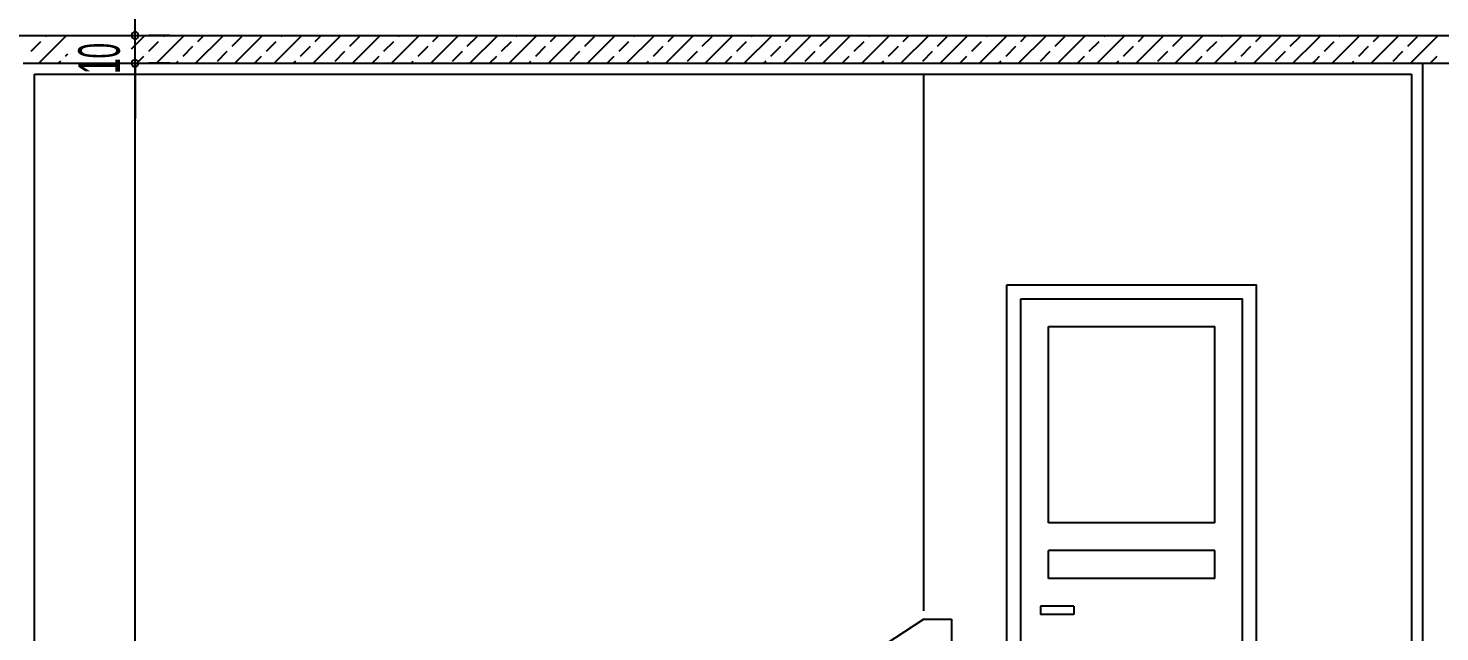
# Model space of a CAD drawing. Extents: x 3907.4 to 3911.57, y -3054.42 to -3053.7.
# Drawn here: x 3909.52 to 3909.6219, y -3053.8436 to -3053.8001 of the extents above; entities that cross this region are included whole.
import ezdxf

# ---------------------------------------------------------------- set-up
doc = ezdxf.new("R2010")
doc.units = 0
doc.header["$LTSCALE"] = 2
doc.header["$MEASUREMENT"] = 0
doc.layers.get('0').update_dxf_attribs({"linetype": 'CONTINUOUS'})
for name, color, linetype in [('BLK-DOG', 2, 'CONTINUOUS'), ('DOĞRAMA', 2, 'CONTINUOUS'), ('DUVAR', 7, 'CONTINUOUS'), ('OLÇÜ', 6, 'CONTINUOUS'), ('SıVA', 6, 'CONTINUOUS'), ('TARAMA', 9, 'CONTINUOUS')]:
    doc.layers.add(name, color=color, linetype=linetype)
doc.styles.add('ÖLÇÜ', font='stylu.ttf', dxfattribs={"width": 0.5})

msp = doc.modelspace()

# ---------------------------------------------------------------- linework, layer by layer
at = {"color": 0, "linetype": 'ByBlock'}
for centre, start, end in [((3909.52769, -3053.80061), 90, 270), ((3909.52769, -3053.80061), 270, 90), ((3909.52769, -3053.80261), 90, 270), ((3909.52769, -3053.80261), 90, 270), ((3909.52769, -3053.80261), 270, 90), ((3909.52769, -3053.80261), 270, 90)]:
    msp.add_arc(centre, 0.00025, start, end, dxfattribs=at)
at = {"layer": 'BLK-DOG'}
for p, q in [((3909.58462, -3053.84273), (3909.53961, -3053.87201)), ((3909.58462, -3053.84273), (3909.58662, -3053.84273)), ((3909.58662, -3053.84273), (3909.58662, -3053.85981))]:
    msp.add_line(p, q, dxfattribs=at)
at = {"layer": 'DOĞRAMA'}
for p, q in [((3909.59062, -3053.85981), (3909.59062, -3053.81861)), ((3909.59062, -3053.81861), (3909.60862, -3053.81861)), ((3909.60862, -3053.85981), (3909.60862, -3053.81861)), ((3909.59162, -3053.85981), (3909.59162, -3053.81961)), ((3909.59162, -3053.81961), (3909.60762, -3053.81961)), ((3909.60762, -3053.85981), (3909.60762, -3053.81961))]:
    msp.add_line(p, q, dxfattribs=at)
at = {"layer": 'DOĞRAMA', "color": 6}
for p, q in [((3909.59362, -3053.82161), (3909.60562, -3053.82161)), ((3909.59362, -3053.83578), (3909.59362, -3053.82161)), ((3909.60562, -3053.83578), (3909.60562, -3053.82161)), ((3909.60562, -3053.83578), (3909.59362, -3053.83578)), ((3909.59362, -3053.83978), (3909.59362, -3053.83778)), ((3909.60562, -3053.83778), (3909.59362, -3053.83778)), ((3909.60562, -3053.83978), (3909.60562, -3053.83778)), ((3909.60562, -3053.83978), (3909.59362, -3053.83978)), ((3909.59304, -3053.84178), (3909.59304, -3053.84238)), ((3909.59544, -3053.84178), (3909.59304, -3053.84178)), ((3909.59544, -3053.84238), (3909.59304, -3053.84238)), ((3909.59544, -3053.84178), (3909.59544, -3053.84238))]:
    msp.add_line(p, q, dxfattribs=at)
at = {"layer": 'DUVAR', "color": 4}
for p, q in [((3909.49862, -3053.80061), (3909.72662, -3053.80061)), ((3909.51962, -3053.80261), (3909.70562, -3053.80261))]:
    msp.add_line(p, q, dxfattribs=at)
at = {"layer": 'DUVAR'}
for p, q in [((3909.62062, -3053.80261), (3909.62062, -3053.86061)), ((3909.58462, -3053.84213), (3909.58462, -3053.80341))]:
    msp.add_line(p, q, dxfattribs=at)
at = {"layer": 'OLÇÜ', "color": 6}
for p, q in [((3909.52769, -3053.80061), (3909.52769, -3053.79661)), ((3909.52769, -3053.80261), (3909.52769, -3053.80061)), ((3909.53019, -3053.80061), (3909.52869, -3053.80061)), ((3909.52769, -3053.89061), (3909.52769, -3053.80261)), ((3909.52769, -3053.80261), (3909.52769, -3053.80661)), ((3909.53019, -3053.80261), (3909.52869, -3053.80261)), ((3909.53019, -3053.80261), (3909.52869, -3053.80261))]:
    msp.add_line(p, q, dxfattribs=at)
at = {"layer": 'SıVA'}
for p, q in [((3909.52042, -3053.80341), (3909.61982, -3053.80341)), ((3909.52042, -3053.81341), (3909.52042, -3053.80341)), ((3909.52042, -3053.80341), (3909.58782, -3053.80341)), ((3909.61982, -3053.80341), (3909.61982, -3053.85981)), ((3909.52042, -3053.85981), (3909.52042, -3053.81341))]:
    msp.add_line(p, q, dxfattribs=at)
at = {"layer": 'TARAMA'}
for p, q in [((3909.52075, -3053.80261), (3909.52275, -3053.80061)), ((3909.52126, -3053.80069), (3909.52133, -3053.80061)), ((3909.52744, -3053.80158), (3909.5284, -3053.80061)), ((3909.52923, -3053.80261), (3909.53123, -3053.80061)), ((3909.52974, -3053.80069), (3909.52982, -3053.80061)), ((3909.53206, -3053.80261), (3909.53406, -3053.80061)), ((3909.53222, -3053.80104), (3909.53265, -3053.80061)), ((3909.53469, -3053.80139), (3909.5354, -3053.80069)), ((3909.53489, -3053.80261), (3909.53689, -3053.80061)), ((3909.53772, -3053.80261), (3909.53972, -3053.80061)), ((3909.53823, -3053.80069), (3909.5383, -3053.80061)), ((3909.54055, -3053.80261), (3909.54255, -3053.80061)), ((3909.5407, -3053.80104), (3909.54113, -3053.80061)), ((3909.54318, -3053.80139), (3909.54389, -3053.80069)), ((3909.54338, -3053.80261), (3909.54538, -3053.80061)), ((3909.5462, -3053.80261), (3909.5482, -3053.80061)), ((3909.54671, -3053.80069), (3909.54679, -3053.80061)), ((3909.54903, -3053.80261), (3909.55103, -3053.80061)), ((3909.54919, -3053.80104), (3909.54962, -3053.80061)), ((3909.55166, -3053.80139), (3909.55237, -3053.80069)), ((3909.55186, -3053.80261), (3909.55386, -3053.80061)), ((3909.55469, -3053.80261), (3909.55669, -3053.80061)), ((3909.5552, -3053.80069), (3909.55527, -3053.80061)), ((3909.55752, -3053.80261), (3909.55952, -3053.80061)), ((3909.55767, -3053.80104), (3909.5581, -3053.80061)), ((3909.56015, -3053.80139), (3909.56086, -3053.80069)), ((3909.56035, -3053.80261), (3909.56235, -3053.80061)), ((3909.56317, -3053.80261), (3909.56517, -3053.80061)), ((3909.56368, -3053.80069), (3909.56376, -3053.80061)), ((3909.566, -3053.80261), (3909.568, -3053.80061)), ((3909.56616, -3053.80104), (3909.56659, -3053.80061)), ((3909.56863, -3053.80139), (3909.56934, -3053.80069)), ((3909.56883, -3053.80261), (3909.57083, -3053.80061)), ((3909.57166, -3053.80261), (3909.57366, -3053.80061)), ((3909.57217, -3053.80069), (3909.57225, -3053.80061)), ((3909.57449, -3053.80261), (3909.57649, -3053.80061)), ((3909.57464, -3053.80104), (3909.57507, -3053.80061)), ((3909.57712, -3053.80139), (3909.57783, -3053.80069)), ((3909.57732, -3053.80261), (3909.57932, -3053.80061)), ((3909.58015, -3053.80261), (3909.58215, -3053.80061)), ((3909.58066, -3053.80069), (3909.58073, -3053.80061)), ((3909.58297, -3053.80261), (3909.58497, -3053.80061)), ((3909.58313, -3053.80104), (3909.58356, -3053.80061)), ((3909.5856, -3053.80139), (3909.58631, -3053.80069)), ((3909.5858, -3053.80261), (3909.5878, -3053.80061)), ((3909.58863, -3053.80261), (3909.59063, -3053.80061)), ((3909.58914, -3053.80069), (3909.58922, -3053.80061)), ((3909.59146, -3053.80261), (3909.59346, -3053.80061)), ((3909.59162, -3053.80104), (3909.59204, -3053.80061)), ((3909.59409, -3053.80139), (3909.5948, -3053.80069)), ((3909.59429, -3053.80261), (3909.59629, -3053.80061)), ((3909.59712, -3053.80261), (3909.59912, -3053.80061)), ((3909.59763, -3053.80069), (3909.5977, -3053.80061)), ((3909.59994, -3053.80261), (3909.60194, -3053.80061)), ((3909.6001, -3053.80104), (3909.60053, -3053.80061)), ((3909.60258, -3053.80139), (3909.60328, -3053.80069)), ((3909.60277, -3053.80261), (3909.60477, -3053.80061)), ((3909.6056, -3053.80261), (3909.6076, -3053.80061)), ((3909.60611, -3053.80069), (3909.60619, -3053.80061)), ((3909.60843, -3053.80261), (3909.61043, -3053.80061)), ((3909.60859, -3053.80104), (3909.60902, -3053.80061)), ((3909.61106, -3053.80139), (3909.61177, -3053.80069)), ((3909.6129, -3053.80096), (3909.61326, -3053.80061)), ((3909.61409, -3053.80261), (3909.61609, -3053.80061)), ((3909.6146, -3053.80069), (3909.61467, -3053.80061)), ((3909.61691, -3053.80261), (3909.61891, -3053.80061)), ((3909.61707, -3053.80104), (3909.6175, -3053.80061)), ((3909.61955, -3053.80139), (3909.62025, -3053.80069)), ((3909.61974, -3053.80261), (3909.62174, -3053.80061)), ((3909.5202, -3053.80175), (3909.5209, -3053.80104)), ((3909.52868, -3053.80175), (3909.52939, -3053.80104)), ((3909.53116, -3053.8021), (3909.53186, -3053.80139)), ((3909.53363, -3053.80245), (3909.53434, -3053.80175)), ((3909.53717, -3053.80175), (3909.53788, -3053.80104)), ((3909.53964, -3053.8021), (3909.54035, -3053.80139)), ((3909.54212, -3053.80245), (3909.54282, -3053.80175)), ((3909.54565, -3053.80175), (3909.54636, -3053.80104)), ((3909.54813, -3053.8021), (3909.54884, -3053.80139)), ((3909.5506, -3053.80245), (3909.55131, -3053.80175)), ((3909.55414, -3053.80175), (3909.55485, -3053.80104)), ((3909.55661, -3053.8021), (3909.55732, -3053.80139)), ((3909.55909, -3053.80245), (3909.5598, -3053.80175)), ((3909.56262, -3053.80175), (3909.56333, -3053.80104)), ((3909.5651, -3053.8021), (3909.56581, -3053.80139)), ((3909.56757, -3053.80245), (3909.56828, -3053.80175)), ((3909.57111, -3053.80175), (3909.57182, -3053.80104)), ((3909.57358, -3053.8021), (3909.57429, -3053.80139)), ((3909.57606, -3053.80245), (3909.57677, -3053.80175)), ((3909.57959, -3053.80175), (3909.5803, -3053.80104)), ((3909.58207, -3053.8021), (3909.58278, -3053.80139)), ((3909.58454, -3053.80245), (3909.58525, -3053.80175)), ((3909.58808, -3053.80175), (3909.58879, -3053.80104)), ((3909.59055, -3053.8021), (3909.59126, -3053.80139)), ((3909.59303, -3053.80245), (3909.59374, -3053.80175)), ((3909.59656, -3053.80175), (3909.59727, -3053.80104)), ((3909.59904, -3053.8021), (3909.59975, -3053.80139)), ((3909.60151, -3053.80245), (3909.60222, -3053.80175)), ((3909.60505, -3053.80175), (3909.60576, -3053.80104)), ((3909.60753, -3053.8021), (3909.60823, -3053.80139)), ((3909.61, -3053.80245), (3909.61071, -3053.80175)), ((3909.61126, -3053.80261), (3909.6129, -3053.80096)), ((3909.61354, -3053.80175), (3909.61424, -3053.80104)), ((3909.61601, -3053.8021), (3909.61672, -3053.80139)), ((3909.61849, -3053.80245), (3909.61919, -3053.80175)), ((3909.52216, -3053.80261), (3909.52232, -3053.80245)), ((3909.52267, -3053.8021), (3909.52283, -3053.80194)), ((3909.52782, -3053.80261), (3909.52833, -3053.8021)), ((3909.53065, -3053.80261), (3909.5308, -3053.80245)), ((3909.5363, -3053.80261), (3909.53681, -3053.8021)), ((3909.53913, -3053.80261), (3909.53929, -3053.80245)), ((3909.54479, -3053.80261), (3909.5453, -3053.8021)), ((3909.54762, -3053.80261), (3909.54777, -3053.80245)), ((3909.55327, -3053.80261), (3909.55379, -3053.8021)), ((3909.5561, -3053.80261), (3909.55626, -3053.80245)), ((3909.56176, -3053.80261), (3909.56227, -3053.8021)), ((3909.56459, -3053.80261), (3909.56475, -3053.80245)), ((3909.57025, -3053.80261), (3909.57076, -3053.8021)), ((3909.57307, -3053.80261), (3909.57323, -3053.80245)), ((3909.57873, -3053.80261), (3909.57924, -3053.8021)), ((3909.58156, -3053.80261), (3909.58172, -3053.80245)), ((3909.58722, -3053.80261), (3909.58773, -3053.8021)), ((3909.59004, -3053.80261), (3909.5902, -3053.80245)), ((3909.5957, -3053.80261), (3909.59621, -3053.8021)), ((3909.59853, -3053.80261), (3909.59869, -3053.80245)), ((3909.60419, -3053.80261), (3909.6047, -3053.8021)), ((3909.60702, -3053.80261), (3909.60717, -3053.80245)), ((3909.61267, -3053.80261), (3909.6129, -3053.80238)), ((3909.6129, -3053.80238), (3909.61318, -3053.8021)), ((3909.6155, -3053.80261), (3909.61566, -3053.80245)), ((3909.62116, -3053.80261), (3909.62167, -3053.8021))]:
    msp.add_line(p, q, dxfattribs=at)

# ---------------------------------------------------------------- texts
at = {"layer": 'OLÇÜ', "color": 62, "style": 'ÖLÇÜ', "width": 0.5}
msp.add_text('10', height=0.003, rotation=90, dxfattribs=at).set_placement((3909.52659, -3053.80338))

doc.saveas('drawing.dxf')
